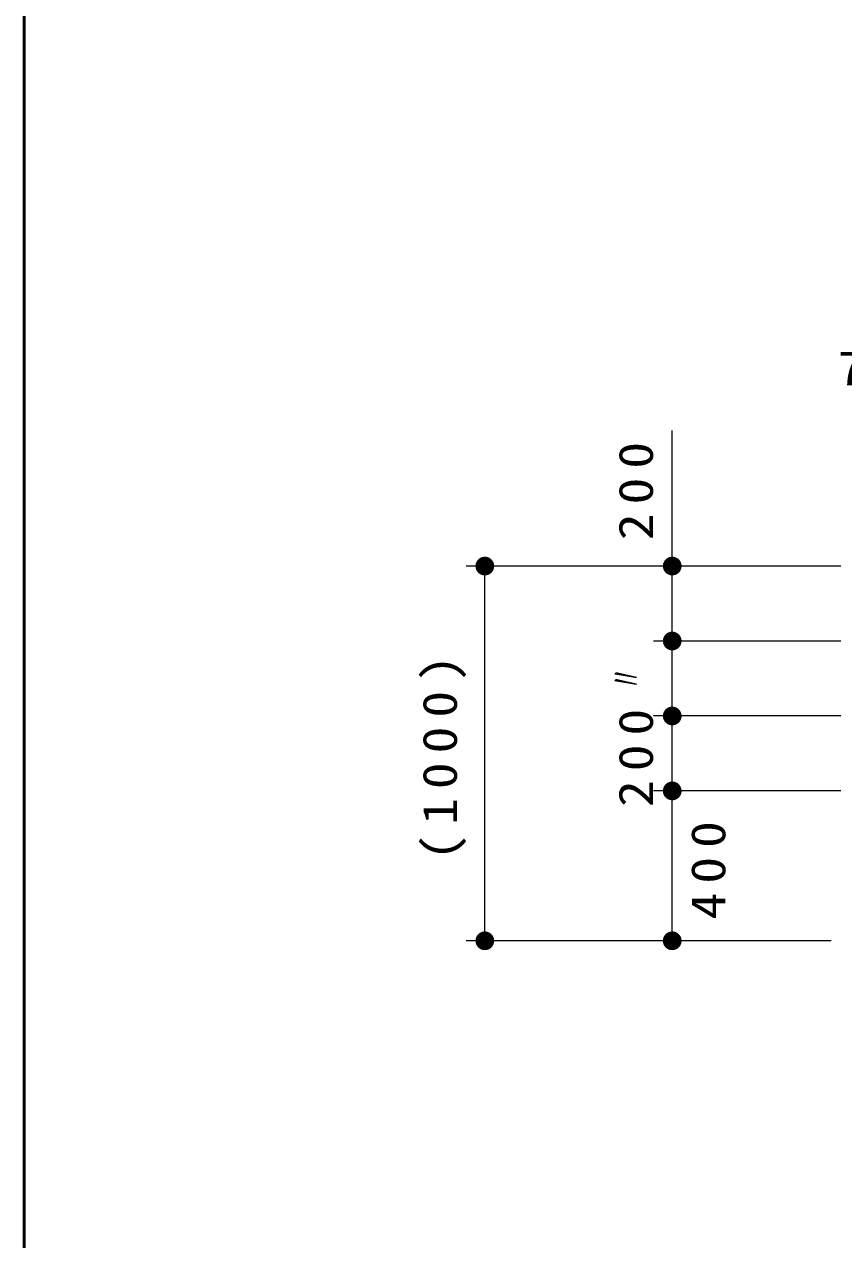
# Model space of a CAD drawing. Units: millimetres on the paper, scale 1:50. Extents: x -385 to 0, y 0 to 267.
# Drawn here: x -385 to -341.3, y 61.5 to 126.4 of the extents above; entities that cross this region are included whole.
import ezdxf
from ezdxf.enums import TextEntityAlignment as Align

# ---------------------------------------------------------------- set-up
doc = ezdxf.new("R2010")
doc.units = ezdxf.units.MM
doc.layers.add('LY_1', color=7, linetype='Continuous', lineweight=13)
doc.layers.add('LY_2', color=7, linetype='Continuous', lineweight=13)
doc.styles.add('ＭＳ ゴシック', font='')
doc.styles.get('ＭＳ ゴシック').set_extended_font_data('MS Gothic')

# ---------------------------------------------------------------- blocks, each defined once
blk = doc.blocks.new('filled_dot')
at = {"color": 0, "linetype": 'Continuous', "lineweight": -2, "const_width": 1.25}
blk.add_lwpolyline([(-0.625, 0, 1), (0.625, 0, 1)], format="xyb", close=True, dxfattribs=at)

msp = doc.modelspace()

# ---------------------------------------------------------------- linework, layer by layer
at = {"layer": 'LY_1'}
for p, q in [((-350.424, 93.469), (-350.424, 104.71)), ((-341.424, 97.469), (-361.424, 97.469)), ((-360.424, 77.469), (-360.424, 97.469)), ((-341.44, 97.469), (-351.424, 97.469)), ((-341.424, 93.469), (-351.424, 93.469)), ((-350.424, 89.469), (-350.424, 93.469)), ((-341.424, 89.469), (-351.424, 89.469)), ((-350.424, 85.469), (-350.424, 89.469)), ((-341.424, 85.469), (-351.424, 85.469)), ((-350.424, 77.469), (-350.424, 85.469)), ((-341.94, 77.469), (-361.424, 77.469)), ((-341.94, 77.469), (-351.424, 77.469))]:
    msp.add_line(p, q, dxfattribs=at)
at = {"layer": 'LY_2', "lineweight": 50}
msp.add_line((-385, 267), (-385, 0), dxfattribs=at)

# ---------------------------------------------------------------- block references
at = {"layer": 'LY_1', "xscale": 0.4, "yscale": 0.4}
for p, rotation in [((-360.424, 97.469), 270), ((-350.424, 97.469), 270), ((-350.424, 93.469), 270), ((-350.424, 93.469), 90), ((-350.424, 89.469), 270), ((-350.424, 89.469), 90), ((-350.424, 85.469), 270), ((-350.424, 85.469), 90), ((-360.424, 77.469), 90), ((-350.424, 77.469), 90)]:
    msp.add_blockref('filled_dot', p, dxfattribs=dict(at, rotation=rotation))

# ---------------------------------------------------------------- texts
at = {"layer": 'LY_1', "style": 'ＭＳ ゴシック', "width": 0.5}
msp.add_text('〃', height=1.833, rotation=90, dxfattribs=at).set_placement((-351.424, 91.469), align=Align.BOTTOM_CENTER)
at = {"layer": 'LY_1', "insert": (-339.674, 107.084), "char_height": 1.833, "attachment_point": 8, "style": 'ＭＳ ゴシック'}
msp.add_mtext('\\T1.34;\\W1.15;75', dxfattribs=at)
at = {"layer": 'LY_1', "char_height": 1.833, "rotation": 90, "style": 'ＭＳ ゴシック'}
for s, insert, attachment_point in [('\\T1.33;\\W1.15;200', (-351.424, 101.71), 8), ('\\T1.33;\\W1.15;(1000)', (-361.424, 87.469), 8), ('\\T1.33;\\W1.15;200', (-351.424, 87.469), 8), ('\\T1.33;\\W1.15;400', (-349.424, 81.469), 2)]:
    msp.add_mtext(s, dxfattribs=dict(at, insert=insert, attachment_point=attachment_point))

doc.saveas('drawing.dxf')
